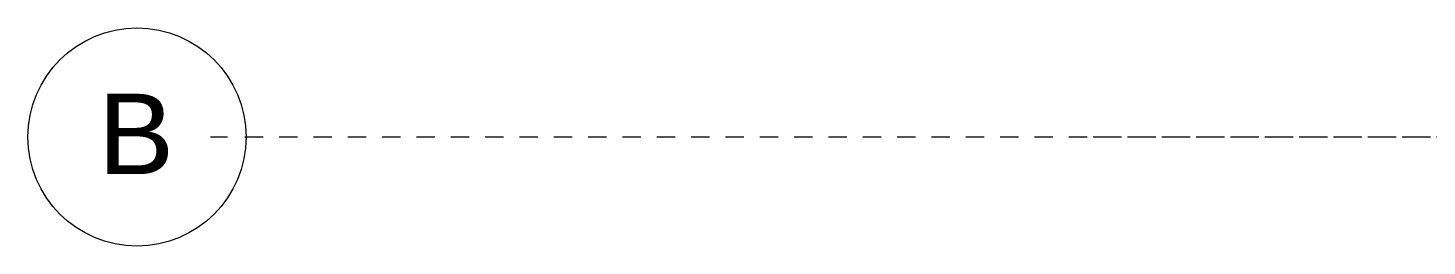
# Model space of a CAD drawing. Header units: inches. Extents: x -3 to 209, y -384 to 20.
# Drawn here: x 117.36 to 125.51, y -86.13 to -84.86 of the extents above; entities that cross this region are included whole.
import ezdxf

# ---------------------------------------------------------------- set-up
doc = ezdxf.new("R2010")
doc.units = ezdxf.units.IN
doc.header["$MEASUREMENT"] = 0
doc.linetypes.add('Grid Line', pattern=[0.022225, 0.0127, -0.003175, 0.003175, -0.003175])
doc.linetypes.add('Grid Line 1_2_', pattern=[0.022225, 0.0127, -0.003175, 0.003175, -0.003175])
doc.layers.add('S-GRID', color=253, linetype='Continuous', lineweight=9)
doc.layers.add('S-GRID-IDEN', color=253, linetype='Continuous', lineweight=9)
doc.styles.add('Arial', font='arial.ttf', dxfattribs={"height": 0.225})

# ---------------------------------------------------------------- blocks, each defined once
blk = doc.blocks.new('Grid - Grid Head - Circle-V14-COMUNICACIONES PISO 5 AVA')
at = {"layer": 'S-GRID-IDEN', "linetype": 'ByBlock', "lineweight": -2}
blk.add_circle((0, 0), 0.00635, dxfattribs=at)

msp = doc.modelspace()

# ---------------------------------------------------------------- linework, layer by layer
at = {"layer": 'S-GRID', "linetype": 'Grid Line'}
for p, q in [((117.6245, -85.4906), (200.2834, -85.4906)), ((123.5666, -85.4906), (190.8779, -85.4906))]:
    msp.add_line(p, q, dxfattribs=at)
at = {"layer": 'S-GRID', "linetype": 'Grid Line 1_2_'}
msp.add_line((118.6314, -85.4906), (201.8133, -85.4906), dxfattribs=at)
msp.add_line((118.6314, -85.4906), (201.8133, -85.4906), dxfattribs=at)

# ---------------------------------------------------------------- next in the draw order: texts
at = {"layer": 'S-GRID-IDEN', "insert": (117.9938, -85.2383), "char_height": 0.4684, "width": 0.520065, "attachment_point": 2, "line_spacing_factor": 0.938532, "style": 'Arial', "bg_fill": 3, "box_fill_scale": 1.25, "bg_fill_color": 0, "bg_fill_transparency": 0}
msp.add_mtext('B', dxfattribs=at)

# ---------------------------------------------------------------- next in the draw order: linework, layer by layer
at = {"layer": 'S-GRID-IDEN'}
msp.add_circle((117.9964, -85.4906), 0.635, dxfattribs=at)

# ---------------------------------------------------------------- next in the draw order: block references
at = {"lineweight": 5, "xscale": 99.99999999999993, "yscale": 99.99999999999993, "zscale": 99.99999999999993, "rotation": 270}
msp.add_blockref('Grid - Grid Head - Circle-V14-COMUNICACIONES PISO 5 AVA', (117.9964, -85.4906), dxfattribs=at)

# ---------------------------------------------------------------- next in the draw order: texts
at = {"layer": 'S-GRID-IDEN', "style": 'Arial'}
msp.add_text('B', height=0.4684, dxfattribs=at).set_placement((117.7691, -85.7067))

doc.saveas('drawing.dxf')
